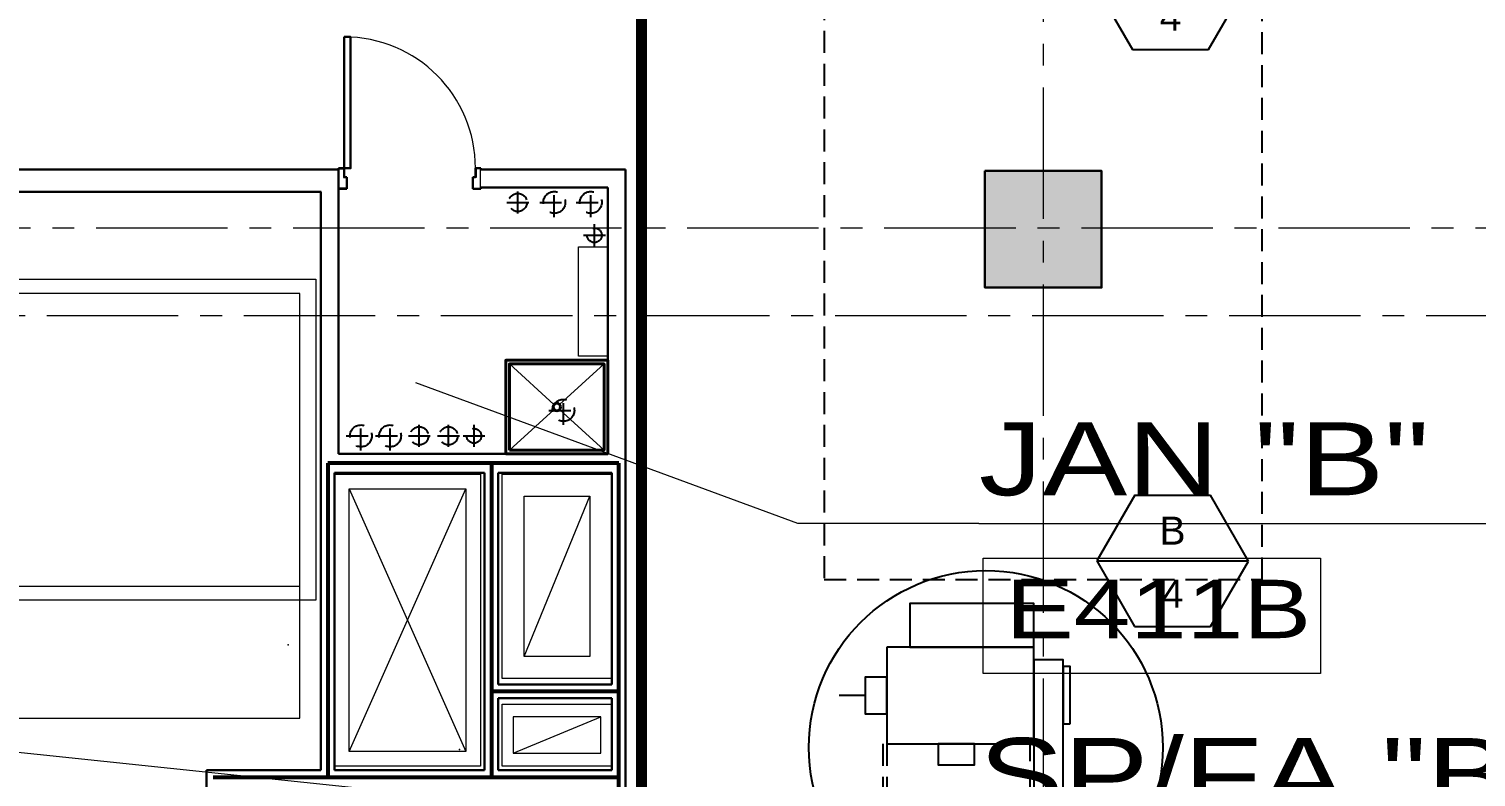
# Model space of a CAD drawing. Header units: inches. Extents: x -26012 to 27, y -3347 to 2082.
# Drawn here: x -21699 to -21302.4, y 776.6 to 981.7 of the extents above; entities that cross this region are included whole.
import ezdxf
from ezdxf.enums import TextEntityAlignment as Align

# ---------------------------------------------------------------- set-up
doc = ezdxf.new("R2010")
doc.units = ezdxf.units.IN
doc.header["$LTSCALE"] = 48
doc.header["$MEASUREMENT"] = 0
for name, pattern in [('A_Column Grid$0$CENTER2', [1.125, 0.75, -0.125, 0.125, -0.125]), ('Core Callout Boundary$0$DASHED2', [0.375, 0.25, -0.125]), ('HIDDEN2', [0.1875, 0.125, -0.0625]), ('NB - 5th floor_plan$0$HIDDEN2', [0.1875, 0.125, -0.0625])]:
    doc.linetypes.add(name, pattern=pattern)
doc.layers.get('0').update_dxf_attribs({"plot": 0})
for name, color, linetype in [('A104$0$A-ANNO-PATT', 8, 'Continuous'), ('A104$0$A-ANNO-PATT-1-8', 8, 'Continuous'), ('A104$0$A-AREA-IDEN', 8, 'Continuous'), ('A104$0$A-COLS-COL1-8', 8, 'Continuous'), ('A104$0$A-DOOR', 8, 'Continuous'), ('A104$0$A-DOOR-FRAM', 8, 'Continuous'), ('A104$0$A-FLOR-OPENING', 8, 'Continuous'), ('A104$0$A-FLOR-PFIX', 8, 'Continuous'), ('A104$0$A-FLOR-SPCL', 8, 'Continuous'), ('A104$0$A-HVAC-RDFF', 8, 'Continuous'), ('A104$0$A-WALL-FULL-INTR', 8, 'Continuous'), ('A104$0$bc104 - A-WALL-FIRE', 8, 'Continuous'), ('A104$0$M-CONC-PAD', 8, 'Continuous'), ('A104$0$M-HVAC', 8, 'Continuous'), ('A_Column Grid$0$A-GRID-GRD1-15', 8, 'A_Column Grid$0$CENTER2'), ('CLEAR', 1, 'HIDDEN2'), ('Core Callout Boundary$0$A-Detl-Iden', 6, 'Continuous'), ('HAEQUIP', 94, 'Continuous'), ('M-HVAC-blck', 6, 'Continuous'), ('M-HVAC-clrn', 1, 'HIDDEN2'), ('M-HVAC-eqpm-fptd', 94, 'Continuous'), ('M-HVAC-Flex', 5, 'Continuous'), ('M-HVAC-FUTR', 4, 'HIDDEN2'), ('M-HVAC-supp', 93, 'Continuous'), ('M-HVAC-TEXT', 6, 'Continuous'), ('NB - 5th floor_plan$0$STCCOLS1', 1, 'NB - 5th floor_plan$0$HIDDEN2'), ('NB - 5th floor_plan$0$STDROPS', 1, 'NB - 5th floor_plan$0$HIDDEN2'), ('NB - 5th floor_plan$0$STWETSTACK', 1, 'NB - 5th floor_plan$0$HIDDEN2'), ('XREF', 8, 'Continuous')]:
    doc.layers.add(name, color=color, linetype=linetype)
doc.styles.add('A104$0$Arial', font='arial.ttf', dxfattribs={"height": 0.076839})
doc.styles.add('A104$0$style-Arial', font='arial.ttf')
doc.styles.add('M08', font='arial.ttf', dxfattribs={"height": 7.68})

# ---------------------------------------------------------------- blocks, each defined once
blk = doc.blocks.new('A104')
at = {"layer": 'A104$0$A-ANNO-PATT', "lineweight": 0}
for points in [[(-21697.2454, 919.7992), (-21697.2454, 919.7992), (-21697.2454, 919.7992)], [(-21680.6747, 919.7992), (-21680.6747, 919.7992), (-21680.6747, 919.7992)]]:
    blk.add_solid(points, dxfattribs=at)
at = {"layer": 'A104$0$A-ANNO-PATT-1-8', "lineweight": 30, "extrusion": (0, 0, -1)}
blk.add_solid([(21437.0236, 942.8), (21405.0236, 942.8), (21437.0236, 910.8), (21405.0236, 910.8)], dxfattribs=at)
at = {"layer": 'A104$0$A-AREA-IDEN', "lineweight": 13}
blk.add_line((-21438.6568, 846.1226, 0.2066), (-21279.92, 846.1226, 0.2066), dxfattribs=at)
at = {"layer": 'A104$0$A-AREA-IDEN', "lineweight": 0, "elevation": 0.2066, "flags": 128}
for points in [[(-21438.6568, 846.1226), (-21488.2892, 846.1226), (-21592.9877, 884.6671)], [(-21438.6568, 759.5893), (-21475.7856, 759.5893), (-21899.5733, 804.0789)]]:
    blk.add_lwpolyline(points, dxfattribs=at)
at = {"layer": 'A104$0$A-AREA-IDEN', "lineweight": 13}
blk.add_3dface([(-21437.457, 836.6058, 0.2066), (-21345.019, 836.6058, 0.2066), (-21345.019, 805.0763, 0.2066), (-21437.457, 805.0763, 0.2066)], dxfattribs=at)
at = {"layer": 'A104$0$A-COLS-COL1-8', "lineweight": 30}
blk.add_3dface([(-21437.0236, 942.8), (-21405.0236, 942.8), (-21405.0236, 910.8), (-21437.0236, 910.8)], dxfattribs=at)
at = {"layer": 'A104$0$A-DOOR', "lineweight": 0}
blk.add_arc((-21612.6206, 943.5323), 36, 0, 90, dxfattribs=at)
at = {"layer": 'A104$0$A-DOOR', "lineweight": 30}
blk.add_3dface([(-21612.6206, 979.5323), (-21610.8706, 979.5323), (-21610.8706, 943.5323), (-21612.6206, 943.5323)], dxfattribs=at)
at = {"layer": 'A104$0$A-DOOR-FRAM', "lineweight": 30}
for p, q in [((-21614.1212, 943.5324), (-21612.6203, 943.5324)), ((-21614.1212, 943.5324), (-21614.1212, 943.1574)), ((-21612.6203, 943.5324), (-21612.6203, 941.1102)), ((-21612.6203, 941.1102), (-21611.8698, 941.1102)), ((-21611.8698, 941.1102), (-21611.8698, 937.9074)), ((-21576.6203, 941.1102), (-21577.3708, 941.1102)), ((-21577.3708, 941.1102), (-21577.3708, 937.9074)), ((-21575.1193, 943.5324), (-21576.6203, 943.5324)), ((-21576.6203, 943.5324), (-21576.6203, 941.1102)), ((-21575.1193, 943.5324), (-21575.1193, 943.1574)), ((-21614.1212, 937.9074), (-21614.1212, 938.2824)), ((-21611.8698, 937.9074), (-21614.1212, 937.9074)), ((-21577.3708, 937.9074), (-21575.1193, 937.9074)), ((-21575.1193, 937.9074), (-21575.1193, 938.2824))]:
    blk.add_line(p, q, dxfattribs=at)
at = {"layer": 'A104$0$A-DOOR-FRAM', "lineweight": 13}
for p, q in [((-21614.1212, 943.1574), (-21613.9711, 943.1574)), ((-21613.9711, 943.3823), (-21612.7704, 943.3823)), ((-21613.9711, 943.3823), (-21613.9711, 943.1574)), ((-21612.7704, 943.3823), (-21612.7704, 940.9601)), ((-21612.7704, 940.9601), (-21612.0199, 940.9601)), ((-21612.0199, 940.9601), (-21612.0199, 938.0575)), ((-21576.4702, 940.9601), (-21577.2207, 940.9601)), ((-21577.2207, 940.9601), (-21577.2207, 938.0575)), ((-21575.2694, 943.3823), (-21576.4702, 943.3823)), ((-21576.4702, 943.3823), (-21576.4702, 940.9601)), ((-21575.2694, 943.3823), (-21575.2694, 943.1574)), ((-21575.1193, 943.1574), (-21575.2694, 943.1574)), ((-21613.9711, 938.2824), (-21614.1212, 938.2824)), ((-21613.9711, 938.0575), (-21613.9711, 938.2824)), ((-21612.0199, 938.0575), (-21613.9711, 938.0575)), ((-21577.2207, 938.0575), (-21575.2694, 938.0575)), ((-21575.2694, 938.0575), (-21575.2694, 938.2824)), ((-21575.2694, 938.2824), (-21575.1193, 938.2824))]:
    blk.add_line(p, q, dxfattribs=at)
at = {"layer": 'A104$0$A-FLOR-OPENING', "lineweight": 0}
for points in [[(-21615.2736, 859.6574), (-21575.2736, 859.6574), (-21575.2736, 779.6574), (-21615.2736, 779.6574)], [(-21569.2736, 859.6574), (-21539.2736, 859.6574), (-21539.2736, 803.6574), (-21569.2736, 803.6574)], [(-21569.2736, 796.6574), (-21539.2736, 796.6574), (-21539.2736, 779.6574), (-21569.2736, 779.6574)]]:
    blk.add_3dface(points, dxfattribs=at)
at = {"layer": 'A104$0$A-FLOR-PFIX', "lineweight": 0}
for p, q in [((-21567.3327, 889.9022), (-21555.1057, 878.7816)), ((-21541.3541, 889.9022), (-21553.5967, 878.7674)), ((-21555.0901, 877.4091), (-21567.3327, 866.2743)), ((-21553.589, 877.4021), (-21541.3541, 866.2743))]:
    blk.add_line(p, q, dxfattribs=at)
at = {"layer": 'A104$0$A-FLOR-PFIX', "lineweight": 40}
blk.add_circle((-21554.3434, 878.0882), 1.0105, dxfattribs=at)
for points in [[(-21568.3354, 865.2743), (-21540.3568, 865.2743), (-21540.3568, 890.9022), (-21568.3354, 890.9022)], [(-21567.3327, 866.2743), (-21541.3541, 866.2743), (-21541.3541, 889.9022), (-21567.3327, 889.9022)]]:
    blk.add_3dface(points, dxfattribs=at)
at = {"layer": 'A104$0$A-FLOR-SPCL', "lineweight": 13}
blk.add_3dface([(-21548.3568, 922.0324), (-21540.3568, 922.0324), (-21540.3568, 892.0324), (-21548.3568, 892.0324)], dxfattribs=at)
at = {"layer": 'A104$0$A-HVAC-RDFF', "lineweight": 0}
for p, q in [((-21611.2736, 783.6574), (-21579.2736, 855.6574)), ((-21611.2736, 855.6574), (-21579.2736, 783.6574)), ((-21563.2736, 809.6574), (-21545.2736, 853.6574)), ((-21566.2736, 783.1574), (-21542.2736, 793.1574))]:
    blk.add_line(p, q, dxfattribs=at)
at = {"layer": 'A104$0$A-HVAC-RDFF', "lineweight": 13}
blk.add_point((-21627.9841, 812.929), dxfattribs=at)
at = {"layer": 'A104$0$A-HVAC-RDFF', "lineweight": 0}
blk.add_point((-21580.9969, 784.214), dxfattribs=at)
at = {"layer": 'A104$0$A-HVAC-RDFF', "lineweight": 13}
for points in [[(-21611.2736, 855.6574), (-21579.2736, 855.6574), (-21579.2736, 783.6574), (-21611.2736, 783.6574)], [(-21563.2736, 853.6574), (-21545.2736, 853.6574), (-21545.2736, 809.6574), (-21563.2736, 809.6574)], [(-21542.2736, 793.1574), (-21566.2736, 793.1574), (-21566.2736, 783.1574), (-21542.2736, 783.1574)]]:
    blk.add_3dface(points, dxfattribs=at)
at = {"layer": 'A104$0$A-WALL-FULL-INTR', "lineweight": 30}
for p, q in [((-21804.0722, 943.1574), (-21613.9961, 943.1575)), ((-21614.1212, 943.1574), (-21614.1185, 865.2743)), ((-21575.2694, 943.1574), (-21535.4818, 943.1574)), ((-21535.4818, 750.9933), (-21535.4818, 943.1574)), ((-21745.0236, 937.0324), (-21618.8662, 937.0325)), ((-21618.9912, 937.0325), (-21618.9919, 778.5243)), ((-21540.3568, 938.2854), (-21575.2694, 938.2854)), ((-21540.3568, 865.2743), (-21540.3568, 938.2854)), ((-21540.3568, 865.2743), (-21614.1185, 865.2743)), ((-21615.284, 860.0324), (-21615.284, 778.5324)), ((-21574.1486, 860.0324), (-21615.284, 860.0324)), ((-21574.1486, 860.0324), (-21574.1486, 778.5324)), ((-21570.3986, 860.0324), (-21570.3986, 802.0324)), ((-21539.2736, 860.0324), (-21570.3986, 860.0324)), ((-21539.2736, 802.0324), (-21539.2736, 860.0324)), ((-21570.3986, 802.0324), (-21539.2736, 802.0324)), ((-21570.3986, 798.2824), (-21539.2736, 798.2824)), ((-21570.3986, 798.2824), (-21570.3986, 778.5324)), ((-21539.2736, 778.5324), (-21539.2736, 798.2824)), ((-21650.3559, 778.5243), (-21618.9919, 778.5243)), ((-21650.3559, 778.5243), (-21650.3559, 768.7847)), ((-21615.284, 778.5324), (-21574.1486, 778.5324)), ((-21570.3986, 778.5324), (-21539.2736, 778.5324))]:
    blk.add_line(p, q, dxfattribs=at)
at = {"layer": 'A104$0$A-WALL-FULL-INTR', "lineweight": 13}
blk.add_line((-21575.2694, 938.2854), (-21575.2694, 943.1574), dxfattribs=at)
at = {"layer": 'A104$0$bc104 - A-WALL-FIRE', "lineweight": 53}
for p, q in [((-21617.1172, 862.6493), (-21617.1171, 776.6493)), ((-21537.3568, 862.6493), (-21617.1172, 862.6493)), ((-21572.2318, 862.6493), (-21572.2318, 776.6493)), ((-21537.3568, 752.7433), (-21537.3568, 862.6493)), ((-21572.2318, 800.1574), (-21537.3568, 800.1574)), ((-21648.4809, 776.6493), (-21537.3568, 776.6493))]:
    blk.add_line(p, q, dxfattribs=at)
at = {"layer": 'A104$0$M-CONC-PAD', "lineweight": 0}
blk.add_3dface([(-21819.3931, 913.1574), (-21620.3931, 913.1574), (-21620.3931, 825.1574), (-21819.3931, 825.1574)], dxfattribs=at)
at = {"layer": 'A104$0$M-HVAC', "lineweight": 0}
for p, q in [((-21624.7769, 792.8039), (-21624.7769, 828.9976)), ((-21815.3931, 792.8039), (-21624.7769, 792.8039))]:
    blk.add_line(p, q, dxfattribs=at)
at = {"layer": 'A104$0$M-HVAC', "lineweight": 13}
blk.add_3dface([(-21624.7769, 909.1574), (-21815.3931, 909.1574), (-21815.3931, 828.9976), (-21624.7769, 828.9976)], dxfattribs=at)
at = {"layer": 'A104$0$A-AREA-IDEN', "lineweight": 13, "style": 'A104$0$style-Arial', "width": 1.246875}
blk.add_text('E411B', height=16, dxfattribs=at).set_placement((-21431.273, 814.719, 0.2066))
at = {"layer": 'A104$0$A-AREA-IDEN', "lineweight": 13, "char_height": 19.999996, "attachment_point": 7, "line_spacing_factor": 0.6, "style": 'A104$0$Arial'}
for s, insert in [('\\H1x;\\W1.24688;JAN "B"', (-21438.6578, 853.6016, 0.2066)), ('\\H1x;\\W1.24688;SP/FA "B"', (-21438.6578, 767.0683, 0.2066))]:
    blk.add_mtext(s, dxfattribs=dict(at, insert=insert))
blk = doc.blocks.new('NB - 5th floor_plan')
at = {"layer": 'NB - 5th floor_plan$0$STCCOLS1', "color": 1, "linetype": 'NB - 5th floor_plan$0$HIDDEN2'}
blk.add_lwpolyline([(-21437.02, 942.8), (-21405.02, 942.8), (-21405.02, 910.8), (-21437.02, 910.8)], close=True, dxfattribs=at)
at = {"layer": 'NB - 5th floor_plan$0$STDROPS', "color": 1, "linetype": 'NB - 5th floor_plan$0$HIDDEN2'}
blk.add_lwpolyline([(-21481.02, 830.8), (-21361.02, 830.8), (-21361.02, 999.16), (-21481.02, 999.16)], close=True, dxfattribs=at)
at = {"layer": 'NB - 5th floor_plan$0$STWETSTACK', "color": 1, "linetype": 'NB - 5th floor_plan$0$HIDDEN2'}
for p, q in [((-21565.02, 931.16, -0.01), (-21565.02, 937.16, -0.01)), ((-21555.02, 930.16, -0.01), (-21555.02, 938.16, -0.01)), ((-21545.02, 930.16, -0.01), (-21545.02, 938.16, -0.01)), ((-21568.02, 934.16, -0.01), (-21562.02, 934.16, -0.01)), ((-21559.02, 934.16, -0.01), (-21551.02, 934.16, -0.01)), ((-21549.02, 934.16, -0.01), (-21541.02, 934.16, -0.01)), ((-21544.02, 922.16, -0.01), (-21544.02, 928.16, -0.01)), ((-21547.02, 925.16, -0.01), (-21541.02, 925.16, -0.01)), ((-21552.52, 873.16, -0.01), (-21552.52, 881.16, -0.01)), ((-21556.52, 877.16, -0.01), (-21548.52, 877.16, -0.01)), ((-21608.02, 866.16, -0.01), (-21608.02, 874.16, -0.01)), ((-21600.02, 866.16, -0.01), (-21600.02, 874.16, -0.01)), ((-21592.02, 867.16, -0.01), (-21592.02, 873.16, -0.01)), ((-21584.02, 867.16, -0.01), (-21584.02, 873.16, -0.01)), ((-21577.02, 867.16, -0.01), (-21577.02, 873.16, -0.01)), ((-21612.02, 870.16, -0.01), (-21604.02, 870.16, -0.01)), ((-21604.02, 870.16, -0.01), (-21596.02, 870.16, -0.01)), ((-21595.02, 870.16, -0.01), (-21589.02, 870.16, -0.01)), ((-21587.02, 870.16, -0.01), (-21581.02, 870.16, -0.01)), ((-21580.02, 870.16, -0.01), (-21574.02, 870.16, -0.01))]:
    blk.add_line(p, q, dxfattribs=at)
for centre, radius in [((-21565.02, 934.16, -0.01), 2.5), ((-21555.02, 934.16, -0.01), 3), ((-21545.02, 934.16, -0.01), 3), ((-21544.02, 925.16, -0.01), 2), ((-21552.52, 877.16, -0.01), 3), ((-21608.02, 870.16, -0.01), 3), ((-21600.02, 870.16, -0.01), 3), ((-21592.02, 870.16, -0.01), 2.5), ((-21584.02, 870.16, -0.01), 2.5), ((-21577.02, 870.16, -0.01), 2)]:
    blk.add_circle(centre, radius, dxfattribs=at)
blk = doc.blocks.new('A_Column Grid')
at = {"layer": 'A_Column Grid$0$A-GRID-GRD1-15', "lineweight": 0}
for p, q in [((-21421.02, 1667.67), (-21421.02, -2700.91)), ((-24110.57, 927.16), (-20912.84, 927.16)), ((-23314.07, 903.16), (-20840.23, 903.16))]:
    blk.add_line(p, q, dxfattribs=at)
blk = doc.blocks.new('A$C73FD2CE6')
at = {"layer": 'M-HVAC-blck'}
for p, q in [((10.41, 36), (0, 18.01)), ((10.41, 36), (31.18, 36)), ((41.57, 17.97), (31.18, 36)), ((0, 18.01), (10.37, 0)), ((0.01, 17.99), (41.56, 17.99)), ((31.17, 0), (41.57, 17.97)), ((10.37, 0), (31.17, 0))]:
    blk.add_line(p, q, dxfattribs=at)
at = {"layer": 'M-HVAC-TEXT', "style": 'M08'}
for tag, p in [('2', (20.78, 26.3)), ('1', (20.78, 8.99))]:
    blk.add_attdef(tag, text='', height=7.68, dxfattribs=at).set_placement(p, align=Align.MIDDLE)
blk = doc.blocks.new('FPTD INT')
at = {"layer": 'CLEAR', "flags": 128}
blk.add_lwpolyline([(-26603.13, -1659.44), (-26603.13, -1701.44), (-26562.88, -1701.44), (-26562.88, -1659.44)], dxfattribs=at)
at = {"layer": 'HAEQUIP'}
for p, q in [((-26562.88, -1632.94), (-26603.13, -1632.94)), ((-26603.13, -1632.94), (-26603.13, -1659.44)), ((-26562.88, -1659.44), (-26562.88, -1632.94)), ((-26603.13, -1659.44), (-26562.88, -1659.44))]:
    blk.add_line(p, q, dxfattribs=at)
for points in [[(-26560.88, -1653.01), (-26560.88, -1637.26), (-26562.88, -1637.26), (-26562.88, -1653.01)], [(-26603.13, -1651.19), (-26603.13, -1641.19), (-26609.13, -1641.19), (-26609.13, -1651.19)], [(-26579.13, -1659.44), (-26589.13, -1659.44), (-26589.13, -1665.19), (-26579.13, -1665.19)]]:
    blk.add_lwpolyline(points, close=True, dxfattribs=at)
blk = doc.blocks.new('Core Callout Boundary')
at = {"layer": 'Core Callout Boundary$0$A-Detl-Iden', "linetype": 'Core Callout Boundary$0$DASHED2', "const_width": 3, "flags": 128}
blk.add_lwpolyline([(-22168.64, 1035.9), (-21531.09, 1035.9), (-21531.09, 538.01), (-22168.64, 538.01)], close=True, dxfattribs=at)
blk = doc.blocks.new('A$C4BF10DA9')
at = {"layer": 'M-HVAC-clrn', "flags": 128}
blk.add_lwpolyline([(6, 42), (6, 0), (54.25, 0), (54.25, 25)], dxfattribs=at)
at = {"layer": 'M-HVAC-eqpm-fptd'}
for p, q in [((6, 68.5), (6, 42)), ((46.25, 68.5), (6, 68.5)), ((46.25, 42), (46.25, 68.5)), ((6, 42), (46.25, 42))]:
    blk.add_line(p, q, dxfattribs=at)
for points in [[(12.25, 68.5), (46.25, 68.5), (46.25, 80.5), (12.25, 80.5)], [(46.25, 25), (54.25, 25), (54.25, 65), (46.25, 65)], [(6, 50.25), (6, 60.25), (0, 60.25), (0, 50.25)], [(30, 42), (20, 42), (20, 36.25), (30, 36.25)]]:
    blk.add_lwpolyline(points, close=True, dxfattribs=at)
at = {"layer": 'M-HVAC-supp'}
blk.add_lwpolyline([(56.25, 47.5), (56.25, 63.25), (54.25, 63.25), (54.25, 47.5)], close=True, dxfattribs=at)

msp = doc.modelspace()

# ---------------------------------------------------------------- linework, layer by layer
msp.add_circle((-21436.77, 784.75), 48.5)
at = {"layer": 'M-HVAC-Flex'}
msp.add_line((-21469.85, 799), (-21476.95, 799), dxfattribs=at)

# ---------------------------------------------------------------- block references
at = {"layer": 'M-HVAC-blck'}
for p in [(-21406.92, 976.05), (-21406.37, 817.9)]:
    msp.add_blockref('A$C73FD2CE6', p, dxfattribs=at).add_auto_attribs({'2': 'B', '1': '4'})
at = {"layer": 'M-HVAC-eqpm-fptd', "xscale": -1, "rotation": 180}
msp.add_blockref('FPTD INT', (5138.2, -915.69), dxfattribs=at)
at = {"layer": 'M-HVAC-FUTR'}
msp.add_blockref('A$C4BF10DA9', (-21469.85, 743.75), dxfattribs=at)
at = {"layer": 'XREF'}
for name in ['A_Column Grid', 'A104', 'NB - 5th floor_plan', 'Core Callout Boundary']:
    msp.add_blockref(name, (0, 0), dxfattribs=at)

doc.saveas('drawing.dxf')
